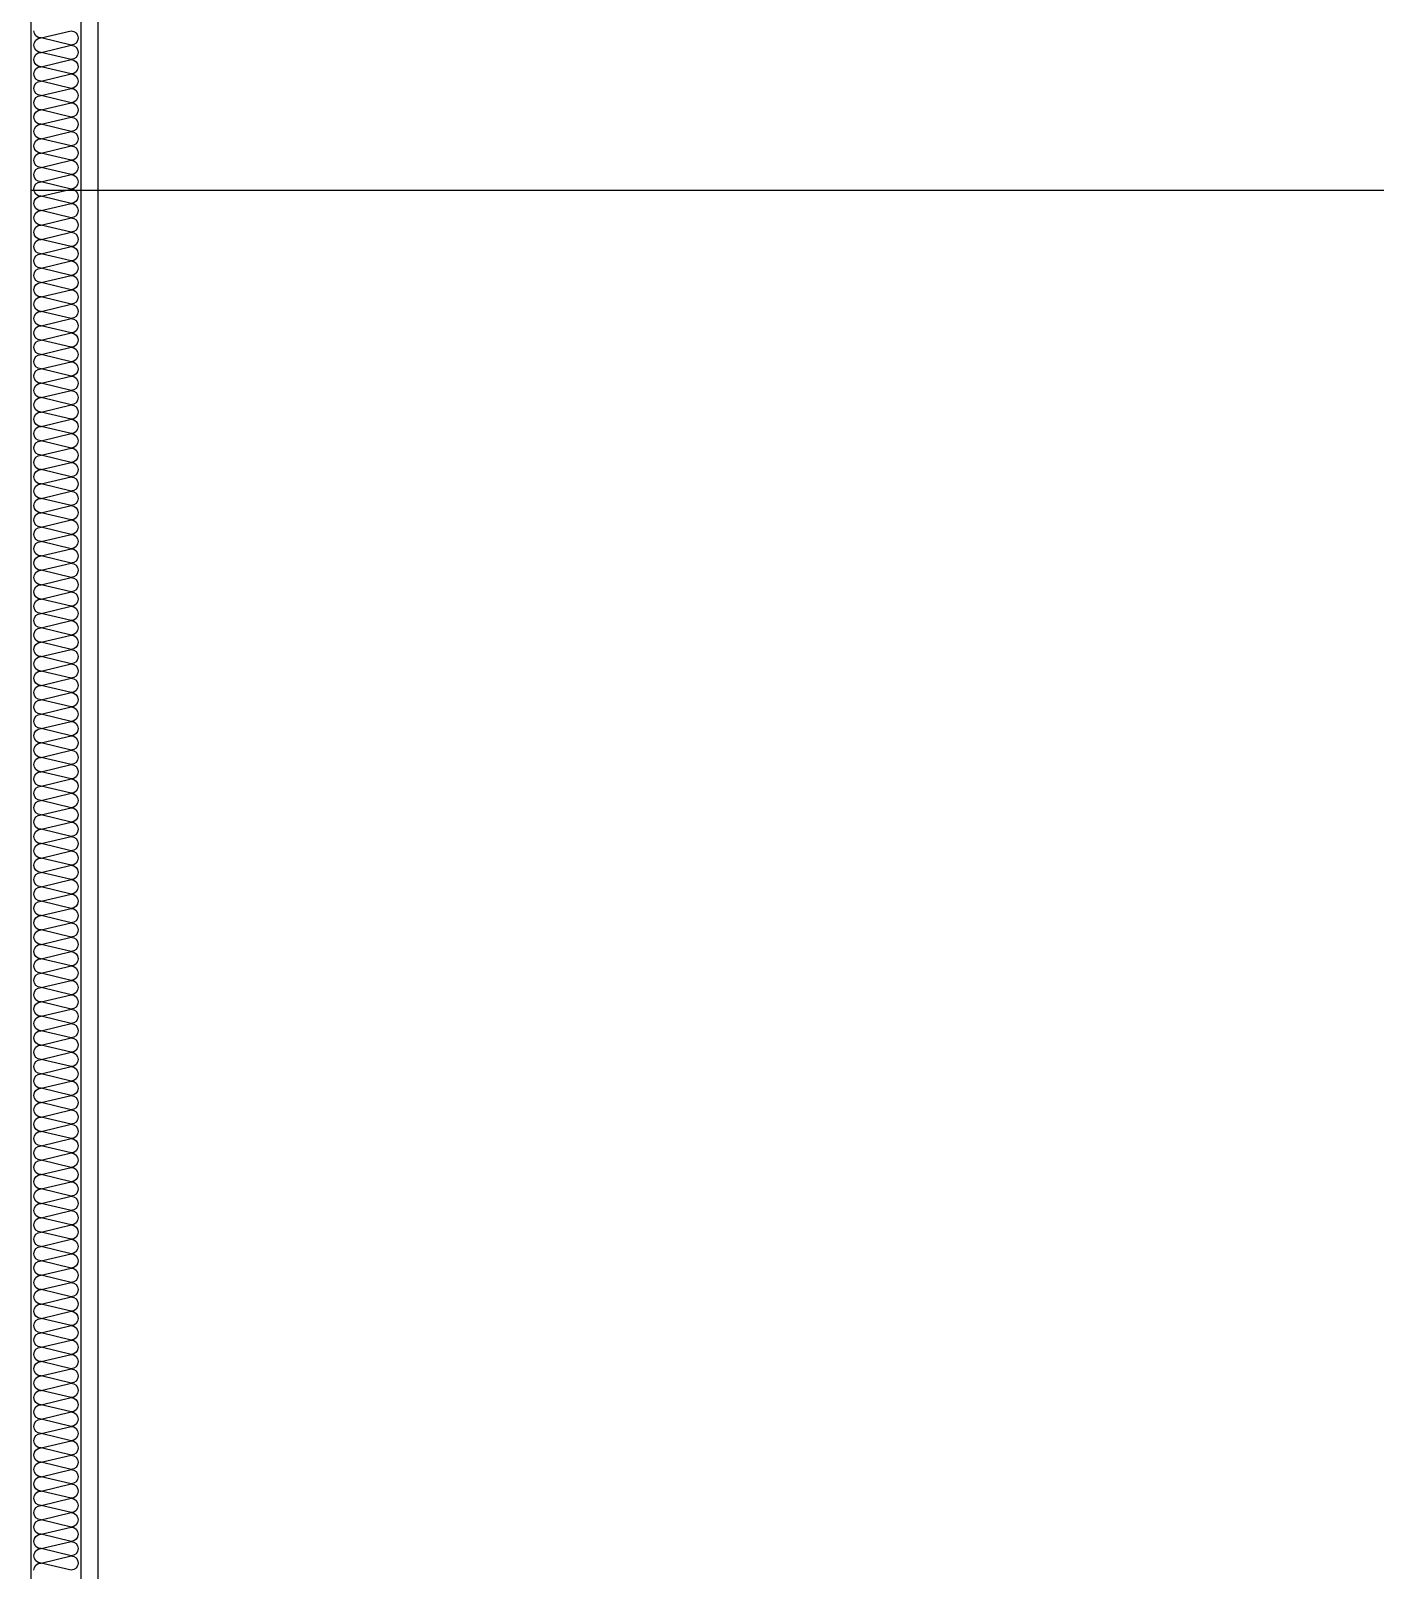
# Model space of a CAD drawing. Header units: millimetres. Extents: x -28014 to 297841, y -81741 to 47579.
# Drawn here: x 238139 to 238939, y -24880 to -23964 of the extents above; entities that cross this region are included whole.
import ezdxf

# ---------------------------------------------------------------- set-up
doc = ezdxf.new("R2010")
doc.units = ezdxf.units.MM
doc.header["$MEASUREMENT"] = 0
for name, color, linetype in [('A-注释-填充', 8, 'Continuous'), ('AR9-墙线', 160, 'Continuous'), ('DS-4BS-墙体完成面', 20, 'Continuous'), ('FF-厨卫（地坪隐）', 31, 'Continuous')]:
    doc.layers.add(name, color=color, linetype=linetype)

# ---------------------------------------------------------------- blocks, each defined once
blk = doc.blocks.new('$LinePat$岩棉板')
at = {"color": 0}
for p, q in [((0, -17), (12, -67)), ((12, -67), (24, -17))]:
    blk.add_line(p, q, dxfattribs=at)
for centre, start, end in [((12, -17), 0, 180), ((0, -67), 270, 0), ((24, -67), 180, 270)]:
    blk.add_arc(centre, 12, start, end, dxfattribs=at)
at = {"layer": 'Defpoints'}
blk.add_point((0, 0.1), dxfattribs=at)
at = {"layer": 'Defpoints', "color": 0}
blk.add_point((24, -84), dxfattribs=at)

msp = doc.modelspace()

# ---------------------------------------------------------------- linework, layer by layer
at = {"layer": 'AR9-墙线'}
for p, q in [((238139.033, -23459.028), (238139.033, -24009.028)), ((238139.033, -24009.028), (238139.033, -26259.028))]:
    msp.add_line(p, q, dxfattribs=at)
msp.add_lwpolyline([(238169.033, -26259.028), (238169.033, -23459.028), (238169.033, -23459.028), (238169.033, -23459.028), (238169.033, -23459.028)], dxfattribs=at)
at = {"layer": 'DS-4BS-墙体完成面'}
msp.add_lwpolyline([(238239.033, -26249.028), (238179.086, -26249.028), (238179.086, -23469.028), (238249.033, -23469.028), (238249.033, -23397.361)], dxfattribs=at)
at = {"layer": 'FF-厨卫（地坪隐）'}
msp.add_lwpolyline([(238139.033, -24059.028), (239139.033, -24059.028), (239139.033, -26259.028)], dxfattribs=at)

# ---------------------------------------------------------------- block references
at = {"layer": 'A-注释-填充', "xscale": -0.3567787968466444, "yscale": 0.3565137037395431, "zscale": 0.3565137037395431, "rotation": 269.9999999999119}
for p in [(238169.033, -23972.789), (238169.033, -23981.352), (238169.033, -23989.915), (238169.033, -23998.477), (238169.033, -24007.04), (238169.033, -24015.603), (238169.033, -24024.166), (238169.033, -24032.728), (238169.033, -24041.291), (238169.033, -24049.854), (238169.033, -24058.416), (238169.033, -24066.979), (238169.033, -24075.542), (238169.033, -24084.104), (238169.033, -24092.667), (238169.033, -24101.23), (238169.033, -24109.792), (238169.033, -24118.355), (238169.033, -24126.918), (238169.033, -24135.48), (238169.033, -24144.043), (238169.033, -24152.606), (238169.033, -24161.169), (238169.033, -24169.731), (238169.033, -24178.294), (238169.033, -24186.857), (238169.033, -24195.419), (238169.033, -24203.982), (238169.033, -24212.545), (238169.033, -24221.107), (238169.033, -24229.67), (238169.033, -24238.233), (238169.033, -24246.795), (238169.033, -24255.358), (238169.033, -24263.921), (238169.033, -24272.484), (238169.033, -24281.046), (238169.033, -24289.609), (238169.033, -24298.172), (238169.033, -24306.734), (238169.033, -24315.297), (238169.033, -24323.86), (238169.033, -24332.422), (238169.033, -24340.985), (238169.033, -24349.548), (238169.033, -24358.11), (238169.033, -24366.673), (238169.033, -24375.236), (238169.033, -24383.799), (238169.033, -24392.361), (238169.033, -24400.924), (238169.033, -24409.487), (238169.033, -24418.049), (238169.033, -24426.612), (238169.033, -24435.175), (238169.033, -24443.737), (238169.033, -24452.3), (238169.033, -24460.863), (238169.033, -24469.425), (238169.033, -24477.988), (238169.033, -24486.551), (238169.033, -24495.114), (238169.033, -24503.676), (238169.033, -24512.239), (238169.033, -24520.802), (238169.033, -24529.364), (238169.033, -24537.927), (238169.033, -24546.49), (238169.033, -24555.052), (238169.033, -24563.615), (238169.033, -24572.178), (238169.033, -24580.74), (238169.033, -24589.303), (238169.033, -24597.866), (238169.033, -24606.429), (238169.033, -24614.991), (238169.033, -24623.554), (238169.033, -24632.117), (238169.033, -24640.679), (238169.033, -24649.242), (238169.033, -24657.805), (238169.033, -24666.367), (238169.033, -24674.93), (238169.033, -24683.493), (238169.033, -24692.055), (238169.033, -24700.618), (238169.033, -24709.181), (238169.033, -24717.743), (238169.033, -24726.306), (238169.033, -24734.869), (238169.033, -24743.432), (238169.033, -24751.994), (238169.033, -24760.557), (238169.033, -24769.12), (238169.033, -24777.682), (238169.033, -24786.245), (238169.033, -24794.808), (238169.033, -24803.37), (238169.033, -24811.933), (238169.033, -24820.496), (238169.033, -24829.058), (238169.033, -24837.621), (238169.033, -24846.184), (238169.033, -24854.747), (238169.033, -24863.309), (238169.033, -24871.872), (238169.033, -24880.435)]:
    msp.add_blockref('$LinePat$岩棉板', p, dxfattribs=at)

doc.saveas('drawing.dxf')
